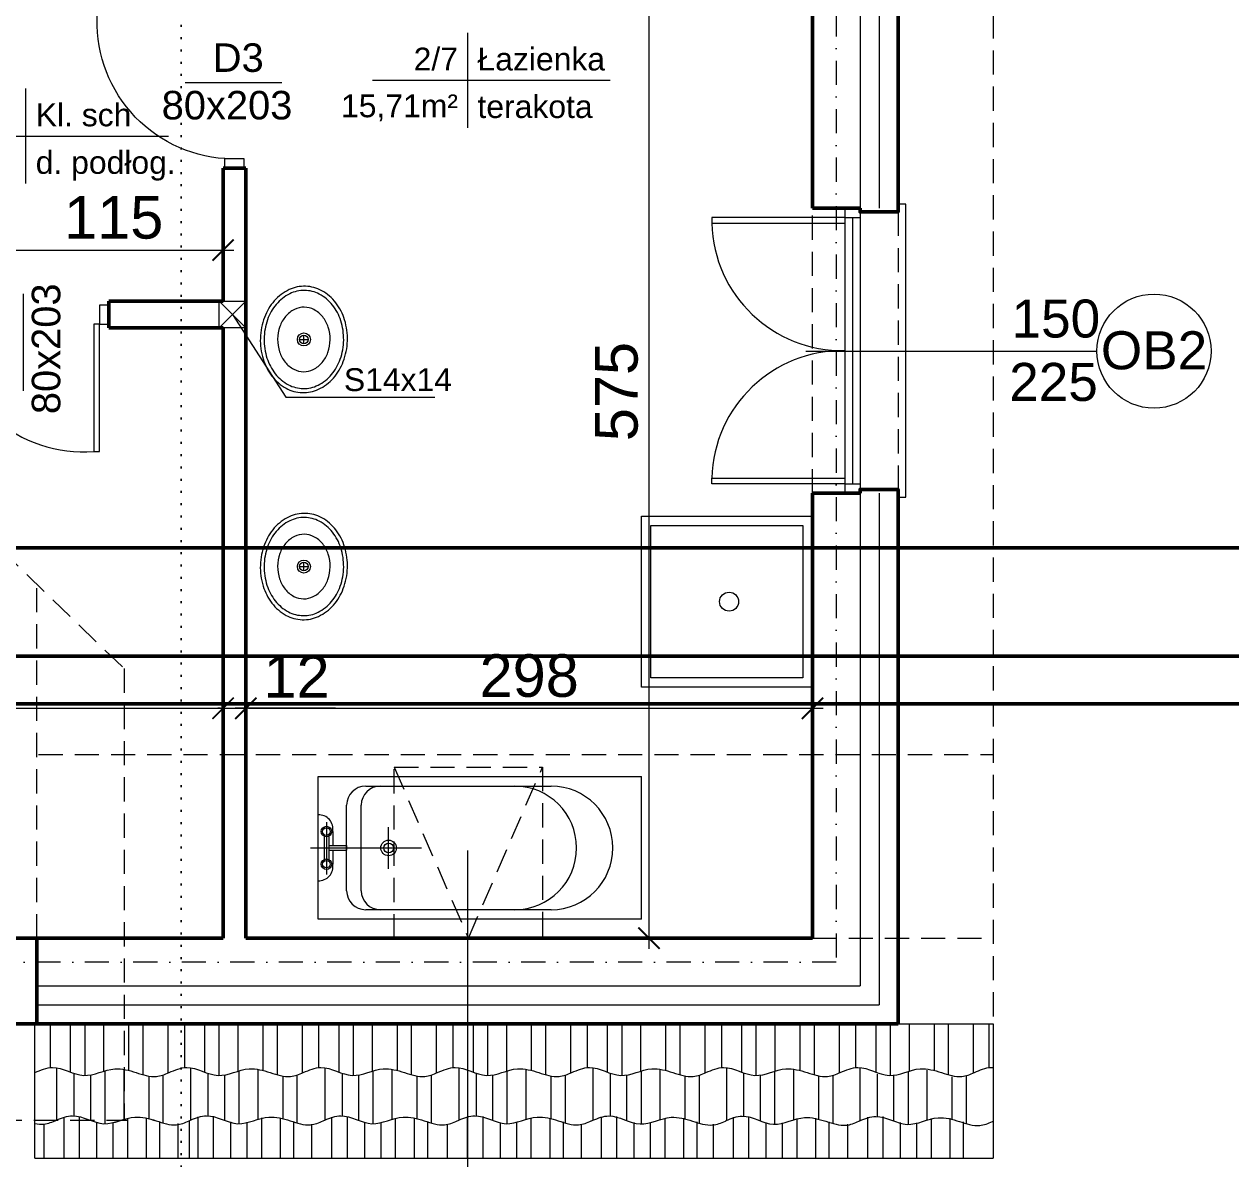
# Model space of a CAD drawing. Header units: millimetres. Extents: x -1610 to 9137, y -6251 to 6358.
# Drawn here: x 3899 to 4533, y -410 to 187 of the extents above; entities that cross this region are included whole.
import ezdxf

# ---------------------------------------------------------------- set-up
doc = ezdxf.new("R2010")
doc.units = ezdxf.units.MM
for name, pattern in [('DASHDOT', [25.4, 12.7, -6.35, 0, -6.35]), ('DASHED', [19.05, 12.7, -6.35]), ('DOT', [6.35, 0, -6.35])]:
    doc.linetypes.add(name, pattern=pattern)
doc.layers.get('0').update_dxf_attribs({"lineweight": 0})
doc.layers.add('A-meble', color=7, linetype='Continuous', lineweight=5, true_color=0x8a8a8a)
for name, color, linetype, lineweight in [('A-murowane', 6, 'Continuous', 50), ('A-osie', 7, 'DASHDOT', 5), ('A-p.widokowa', 5, 'Continuous', 15), ('A-p.widokowa-RefEdit0', 5, 'Continuous', 15), ('A-pod', 5, 'DASHED', 15), ('A-schody', 2, 'Continuous', 0), ('A-stolarka', 1, 'Continuous', 5), ('A-w.ocieplenie', 4, 'BATTING', 5), ('A-wykończenie', 4, 'Continuous', 5), ('A17_OPIS_WARSTW', 32, 'Continuous', 9), ('B-linia przekrojowa', 40, 'DOT', 30), ('B-opis', 7, 'Continuous', 0)]:
    doc.layers.add(name, color=color, linetype=linetype, lineweight=lineweight)
doc.styles.add('APLUS', font='arial.ttf', dxfattribs={"width": 0.6})
doc.styles.get("Standard").update_dxf_attribs({"font": 'arial.ttf'})
doc.linetypes.add('BATTING', pattern='A,0.00254,-2.54,[134,ltypeshp.shx,S=2.54,R=0,X=-2.54,Y=0],-5.08,[134,ltypeshp.shx,S=2.54,R=180,X=2.54,Y=0],-2.54', length=10.16254)
doc.dimstyles.new('PM-100', dxfattribs={"dimscale": 2.8, "dimtxt": 8, "dimasz": 0.5, "dimexe": 0, "dimexo": 0, "dimgap": 2, "dimtad": 1, "dimdec": 1, "dimrnd": 0.1, "dimzin": 13, "dimdsep": 46, "dimtxsty": 'Standard', "dimblk": 'Q', "dimcen": 0, "dimse1": 1, "dimse2": 1, "dimclrd": 256, "dimclre": 251, "dimclrt": 41, "dimadec": 1, "dimazin": 0, "dimtfac": 1, "dimtdec": 1, "dimtix": 1, "dimtmove": 1, "dimatfit": 0, "dimldrblk": 'NONE', "dimfxl": 1, "dimtolj": 1, "dimtzin": 13, "dimlwd": -1, "dimlwe": 0, "dimarcsym": 0})

# ---------------------------------------------------------------- blocks, each defined once
blk = doc.blocks.new('A$C4D3D61A9')
at = {"layer": 'A-stolarka'}
for points in [[(5, 5), (8, 5), (8, 72), (5, 72)], [(0, -5), (5, -5), (5, 5), (0, 5)], [(85, -5), (90, -5), (90, 5), (85, 5)]]:
    blk.add_lwpolyline(points, close=True, dxfattribs=at)
blk.add_arc((13.37, 0.42), 71.78, 3.65788, 94.28711, dxfattribs=at)
blk = doc.blocks.new('A$C2DDC75EF')
at = {"layer": 'B-opis'}
blk.add_line((35, -4.87), (35, 46.1), dxfattribs=at)
at = {"layer": 'B-opis', "insert": (14.39, 9.75), "char_height": 15, "attachment_point": 1, "rotation": 90}
blk.add_mtext_dynamic_manual_height_columns('D3\\P\\pi-26.902;80x203', width=13.1429, gutter_width=12.5, heights=[0], dxfattribs=at)
blk = doc.blocks.new('A$C142B1280')
at = {"layer": 'A-stolarka'}
for p, q in [((-8, 150), (-8, 0)), ((0, 150), (0, 0)), ((-8, 145), (0, 145)), ((-4, 145), (-4, 5)), ((-8, 5), (0, 5))]:
    blk.add_line(p, q, dxfattribs=at)
blk = doc.blocks.new('A$C59F40237')
at = {"layer": 'A-p.widokowa-RefEdit0'}
for p, q in [((8.09, 25.62), (8.09, 2.6)), ((18.66, 25.62), (18.66, 0.25)), ((26.43, -1.54), (26.43, 25.62)), ((36.19, 25.62), (36.19, 0.69)), ((49.51, 1.1), (49.51, 25.62)), ((56.99, -1.18), (56.99, 25.62)), ((70.14, -0.21), (70.14, 25.62))]:
    blk.add_line(p, q, dxfattribs=at)
blk.add_open_spline([(0, 0), (3.09, 1.32), (11.62, 4.97), (25.63, -5.19), (40.3, 3.84), (49.51, 1.1), (53.24, 0), (56.84, -1.19), (62.79, -3.17), (68.4, -1.05), (70.6, 0)], degree=3, knots=[0, 0, 0, 0, 9.666865, 26.644915, 43.34195, 54.677882, 54.677882, 54.677882, 65.547939, 72.653896, 72.653896, 72.653896, 72.653896], dxfattribs=at)
blk = doc.blocks.new('A$C78BC5D11')
at = {"layer": 'A-p.widokowa'}
for p, q in [((0, 27.49), (0, 0)), ((25.54, -1.92), (25.54, 25.93)), ((35.3, 26.66), (35.3, 0.31)), ((9.11, 24.57), (9.11, 2.22)), ((17.77, 23.74), (17.77, -0.13)), ((48.63, 0.73), (48.63, 23.11)), ((56.1, -1.56), (56.1, 23.73))]:
    blk.add_line(p, q, dxfattribs=at)
blk.add_open_spline([(0, 0), (2.8, 1.19), (11.03, 4.38), (24.74, -5.56), (39.41, 3.46), (48.63, 0.73), (52.36, -0.38), (55.95, -1.57), (61.9, -3.55), (67.51, -1.42), (69.71, -0.38), (69.72, -0.37), (69.73, -0.37), (69.74, -0.37), (69.99, -0.24), (70.25, -0.12), (70.5, 0)], degree=3, knots=[73.574951, 73.574951, 73.574951, 73.574951, 82.320761, 99.298811, 115.995846, 127.331778, 127.331778, 127.331778, 138.201835, 145.307792, 145.307792, 145.307792, 145.332598, 145.332598, 145.332598, 146.160665, 146.160665, 146.160665, 146.160665], dxfattribs=at)
blk = doc.blocks.new('A$C3E720E91')
at = {"layer": 'A-p.widokowa'}
for p, q in [((15.37, -18.28), (15.37, 3.22)), ((23.31, 3.57), (23.31, -18.28)), ((32.42, 0.51), (32.42, -18.28)), ((41.08, 0.35), (41.08, -18.41)), ((48.85, -18.28), (48.85, 2.63)), ((58.62, 2.74), (58.62, -18.28)), ((65.61, 0.75), (65.61, -18.28)), ((4.85, -18.27), (4.85, -0.36))]:
    blk.add_line(p, q, dxfattribs=at)
blk = doc.blocks.new('A$C23497A29')
at = {"layer": 'A-p.widokowa'}
for p, q in [((50, 0), (0, 0)), ((0, -70.62), (0, 0)), ((8.09, 0), (8.09, -23.03)), ((18.66, 0), (18.66, -25.38)), ((26.43, -27.17), (26.43, 0)), ((36.19, 0), (36.19, -24.93)), ((49.51, -24.52), (49.51, 0)), ((56.99, -26.81), (56.99, 0)), ((70.14, -25.84), (70.14, 0)), ((501.81, 0), (501.81, -23.03)), ((504, 0), (504, -70.62)), ((15.37, -70.62), (15.37, -49.13)), ((23.31, -48.77), (23.31, -70.62)), ((48.85, -70.62), (48.85, -49.71)), ((58.62, -49.6), (58.62, -70.62)), ((4.85, -70.61), (4.85, -52.7)), ((32.42, -51.83), (32.42, -70.62)), ((41.08, -51.99), (41.08, -70.75)), ((65.61, -51.59), (65.61, -70.62)), ((81.1, -51.03), (81.1, -70.62)), ((0, -70.62), (504, -70.62))]:
    blk.add_line(p, q, dxfattribs=at)
for points, knots in [([(0, -25.62), (3.09, -24.3), (11.62, -20.65), (25.63, -30.81), (40.3, -21.79), (49.51, -24.52), (53.24, -25.62), (56.84, -26.82), (62.79, -28.79), (68.4, -26.67), (70.6, -25.62)], [0, 0, 0, 0, 9.666865, 26.644915, 43.34195, 54.677882, 54.677882, 54.677882, 65.547939, 72.653896, 72.653896, 72.653896, 72.653896]), ([(494.17, -25.62), (496.82, -24.3), (500.24, -22.84), (503.67, -22.97), (504, -22.99)], [0, 0, 0, 0, 9.666865, 10.690457, 10.690457, 10.690457, 10.690457]), ([(0, -52.34), (1.61, -52.68), (5.5, -53.09), (9.25, -51.67), (11.45, -50.62), (11.46, -50.62), (11.47, -50.62), (11.47, -50.61), (11.73, -50.49), (11.99, -50.37), (12.24, -50.25)], [133.300499, 133.300499, 133.300499, 133.300499, 138.201835, 145.307792, 145.307792, 145.307792, 145.332598, 145.332598, 145.332598, 146.160665, 146.160665, 146.160665, 146.160665]), ([(11.45, -50.62), (14.25, -49.44), (22.48, -46.25), (36.19, -56.19), (50.86, -47.16), (60.08, -49.9), (63.81, -51), (67.4, -52.2), (73.35, -54.17), (78.96, -52.05), (81.16, -51), (81.17, -51), (81.18, -50.99), (81.19, -50.99), (81.44, -50.87), (81.7, -50.75), (81.96, -50.62)], [73.574951, 73.574951, 73.574951, 73.574951, 82.320761, 99.298811, 115.995846, 127.331778, 127.331778, 127.331778, 138.201835, 145.307792, 145.307792, 145.307792, 145.332598, 145.332598, 145.332598, 146.160665, 146.160665, 146.160665, 146.160665])]:
    blk.add_open_spline(points, degree=3, knots=knots, dxfattribs=at)
for p in [(70.6, -25.62), (141.19, -25.62), (211.79, -25.62), (282.38, -25.62), (352.98, -25.62), (423.58, -25.62)]:
    blk.add_blockref('A$C59F40237', p, dxfattribs=at)
at = {"layer": 'A-schody'}
for name, p in [('A$C78BC5D11', (11.45, -50.62)), ('A$C78BC5D11', (81.96, -50.62)), ('A$C78BC5D11', (152.46, -50.62)), ('A$C78BC5D11', (222.96, -50.62)), ('A$C78BC5D11', (293.47, -50.75)), ('A$C78BC5D11', (363.68, -50.87)), ('A$C78BC5D11', (433.9, -50.99)), ('A$C3E720E91', (70.47, -52.1)), ('A$C3E720E91', (140.88, -52.34)), ('A$C3E720E91', (212.27, -52.34)), ('A$C3E720E91', (282.59, -52.34)), ('A$C3E720E91', (352, -52.35)), ('A$C3E720E91', (422.66, -52.35))]:
    blk.add_blockref(name, p, dxfattribs=at)
blk = doc.blocks.new('A$C1D237BEF')
at = {"layer": 'A-meble'}
for p, q in [((0, 0), (0, 75)), ((0, 75), (170, 75)), ((25, 70), (122.5, 70)), ((170, 0), (170, 75)), ((15, 15), (15, 60)), ((22.69, 15), (22.69, 60)), ((4.37, 51.07), (4.37, 23.51)), ((7.71, 46.16), (7.71, 38.75)), ((37.06, 26.45), (37.06, 48.46)), ((3.12, 43.64), (3.12, 31.41)), ((5.62, 43.64), (5.62, 31.41)), ((5.62, 38.75), (14.96, 38.75)), ((14.96, 38.75), (14.96, 36.25)), ((-4.08, 37.5), (54.42, 37.5)), ((5.58, 36.25), (14.96, 36.25)), ((7.71, 36.25), (7.71, 28.95)), ((170, 0), (0, 0)), ((122.5, 5), (25, 5))]:
    blk.add_line(p, q, dxfattribs=at)
for centre, radius in [((4.37, 46.1), 2.76), ((4.37, 46.1), 1.99), ((37.06, 37.5), 4.11), ((37.06, 37.5), 2.57), ((4.37, 28.95), 2.76), ((4.37, 28.95), 1.99)]:
    blk.add_circle(centre, radius, dxfattribs=at)
for centre, radius, start, end in [((25, 60), 10, 90, 180), ((32.69, 60), 10, 90, 180), ((103.42, 37.5), 32.5, 270, 90), ((122.5, 37.5), 32.5, 270, 90), ((0.31, 47.41), 7.5, 350.45814, 92.36044), ((0.31, 27.7), 7.5, 267.63956, 9.54186), ((25, 15), 10, 180, 270), ((32.69, 15), 10, 180, 270)]:
    blk.add_arc(centre, radius, start, end, dxfattribs=at)
blk = doc.blocks.new('A$C228138E2')
at = {"layer": 'A-meble'}
for p, q in [((-2.39, -3.11), (2.19, -3.11)), ((-0.1, -5.39), (-0.1, -0.82))]:
    blk.add_line(p, q, dxfattribs=at)
at = {"layer": 'A-meble', "linetype": 'Continuous'}
for points in [[(-1, -31.07, 0.117634), (7.59, -29.32, 0.104469), (15.45, -23.4, 0.090016), (20.64, -14.73, 0.08192), (22.8, -3.85, 0.08192), (21.34, 7.15, 0.090016), (16.73, 16.15, 0.104469), (9.26, 22.55, 0.117634), (0.8, 24.86, 0.117634), (-7.79, 23.1, 0.104469), (-15.65, 17.19, 0.090016), (-20.84, 8.51, 0.08192), (-23, -2.37, 0.08192), (-21.54, -13.37, 0.090016), (-16.93, -22.36, 0.104469), (-9.46, -28.77, 0.117634)], [(-0.46, -28.91, 0.118622), (7.34, -27.15, 0.104678), (14.44, -21.56, 0.089562), (19.03, -13.48, 0.081185), (20.82, -3.4, 0.081185), (19.31, 6.72, 0.089562), (14.95, 14.93, 0.104678), (8.01, 20.71, 0.118622), (0.26, 22.69, 0.118622), (-7.54, 20.93, 0.104678), (-14.64, 15.34, 0.089562), (-19.23, 7.27, 0.081185), (-21.02, -2.81, 0.081185), (-19.51, -12.94, 0.089562), (-15.15, -21.14, 0.104678), (-8.21, -26.93, 0.118622)], [(-0.29, -20.07, 0.118283), (4.85, -18.9, 0.104607), (9.52, -15.21, 0.089718), (12.54, -9.89, 0.081436), (13.7, -3.26, 0.081436), (12.69, 3.39, 0.089718), (9.79, 8.78, 0.104607), (5.21, 12.57, 0.118283), (0.09, 13.86, 0.118283), (-5.05, 12.68, 0.104607), (-9.72, 9, 0.089718), (-12.74, 3.67, 0.081436), (-13.9, -2.95, 0.081436), (-12.89, -9.6, 0.089718), (-9.99, -14.99, 0.104607), (-5.41, -18.78, 0.118283)]]:
    blk.add_lwpolyline(points, format="xyb", close=True, dxfattribs=at)
at = {"layer": 'A-meble'}
for radius in [3.43, 2.29]:
    blk.add_circle((-0.1, -3.11), radius, dxfattribs=at)
blk = doc.blocks.new('A$C7B764E71')
at = {"layer": 'A-meble'}
for points in [[(-90, 0), (-90, 90), (0, 90), (0, 0)], [(-85, 5), (-85, 85), (-5, 85), (-5, 5)]]:
    blk.add_lwpolyline(points, close=True, dxfattribs=at)
blk.add_circle((-43.87, 45), 5, dxfattribs=at)
at = {"layer": 'A-meble', "style": 'APLUS', "width": 0.8, "flags": 9}
blk.add_attdef('ESTCODE', (-90, 90), '', height=0.0213, dxfattribs=at)
blk = doc.blocks.new('A$C7E556D42')
at = {"layer": 'B-linia przekrojowa'}
blk.add_line((-877, -1515.35), (-877, 18.84), dxfattribs=at)
blk = doc.blocks.new('Q')
for p, q in [((0, 8), (0, -8)), ((-4, 0), (4, 0))]:
    blk.add_line(p, q)
at = {"const_width": 0.7}
blk.add_lwpolyline([(4, 4), (-4, -4)], dxfattribs=at)
blk = doc.blocks.new('*D181')
at = {"layer": 'A17_OPIS_WARSTW', "transparency": 16777216}
blk.add_line((4227.32, 279.6), (4227.32, -292.6), dxfattribs=at)
at = {"layer": 'Defpoints', "color": 0, "transparency": 16777216}
for p in [(4313.32, 281), (4227.32, -294), (4313.32, -294)]:
    blk.add_point(p, dxfattribs=at)
at = {"layer": 'A17_OPIS_WARSTW', "transparency": 16777216, "xscale": 1.4, "yscale": 1.4, "zscale": 1.4}
for p, rotation in [((4227.32, 281), 90), ((4227.32, -294), 270)]:
    blk.add_blockref('Q', p, dxfattribs=dict(at, rotation=rotation))
at = {"layer": 'A17_OPIS_WARSTW', "color": 41, "transparency": 16777216, "insert": (4210.33, -6.5), "char_height": 22.4, "attachment_point": 5, "rotation": 90}
blk.add_mtext('\\A1;575', dxfattribs=at)
blk = doc.blocks.new('_None')
blk = doc.blocks.new('*D197')
at = {"layer": 'A17_OPIS_WARSTW', "transparency": 16777216}
blk.add_line((3889.72, 67.92), (4001.92, 67.92), dxfattribs=at)
at = {"layer": 'Defpoints', "color": 0, "transparency": 16777216}
for p in [(3888.32, 156), (4003.32, 67.92), (4003.32, 41)]:
    blk.add_point(p, dxfattribs=at)
at = {"layer": 'A17_OPIS_WARSTW', "transparency": 16777216, "xscale": 1.4, "yscale": 1.4, "zscale": 1.4, "rotation": 180}
blk.add_blockref('Q', (3888.32, 67.92), dxfattribs=at)
at = {"layer": 'A17_OPIS_WARSTW', "transparency": 16777216, "xscale": 1.4, "yscale": 1.4, "zscale": 1.4}
blk.add_blockref('Q', (4003.32, 67.92), dxfattribs=at)
at = {"layer": 'A17_OPIS_WARSTW', "color": 41, "transparency": 16777216, "insert": (3945.82, 84.96), "char_height": 22.4, "attachment_point": 5}
blk.add_mtext('\\A1;115', dxfattribs=at)
blk = doc.blocks.new('*D203')
at = {"layer": 'A17_OPIS_WARSTW', "transparency": 16777216}
blk.add_line((3556.72, -173.07), (4001.92, -173.07), dxfattribs=at)
at = {"layer": 'Defpoints', "color": 0, "transparency": 16777216}
for p in [(3555.32, 27), (4003.32, 27), (4003.32, -173.07)]:
    blk.add_point(p, dxfattribs=at)
at = {"layer": 'A17_OPIS_WARSTW', "transparency": 16777216, "xscale": 1.4, "yscale": 1.4, "zscale": 1.4, "rotation": 180}
blk.add_blockref('Q', (3555.32, -173.07), dxfattribs=at)
at = {"layer": 'A17_OPIS_WARSTW', "transparency": 16777216, "xscale": 1.4, "yscale": 1.4, "zscale": 1.4}
blk.add_blockref('Q', (4003.32, -173.07), dxfattribs=at)
at = {"layer": 'A17_OPIS_WARSTW', "color": 41, "transparency": 16777216, "insert": (3779.32, -156.03), "char_height": 22.4, "attachment_point": 5}
blk.add_mtext('\\A1;448', dxfattribs=at)
blk = doc.blocks.new('*D204')
at = {"layer": 'A17_OPIS_WARSTW', "transparency": 16777216}
for p, q in [((4001.92, -173.07), (4000.52, -173.07)), ((4003.32, -173.07), (4015.32, -173.07)), ((4003.32, -173.07), (4015.32, -173.07)), ((4062.44, -173.07), (4015.32, -173.07)), ((4016.72, -173.07), (4018.12, -173.07))]:
    blk.add_line(p, q, dxfattribs=at)
at = {"layer": 'Defpoints', "color": 0, "transparency": 16777216}
for p in [(4003.32, 27), (4015.32, -173.07), (4015.32, -294)]:
    blk.add_point(p, dxfattribs=at)
at = {"layer": 'A17_OPIS_WARSTW', "transparency": 16777216, "xscale": 1.4, "yscale": 1.4, "zscale": 1.4}
blk.add_blockref('Q', (4003.32, -173.07), dxfattribs=at)
at = {"layer": 'A17_OPIS_WARSTW', "transparency": 16777216, "xscale": 1.4, "yscale": 1.4, "zscale": 1.4, "rotation": 180}
blk.add_blockref('Q', (4015.32, -173.07), dxfattribs=at)
at = {"layer": 'A17_OPIS_WARSTW', "color": 41, "transparency": 16777216, "insert": (4041.96, -156.22), "char_height": 22.4, "attachment_point": 5}
blk.add_mtext('\\A1;12', dxfattribs=at)
blk = doc.blocks.new('*D205')
at = {"layer": 'A17_OPIS_WARSTW', "transparency": 16777216}
blk.add_line((4016.72, -173.07), (4311.92, -173.07), dxfattribs=at)
at = {"layer": 'Defpoints', "color": 0, "transparency": 16777216}
for p in [(4313.32, -173.07), (4015.32, -294), (4313.32, -294)]:
    blk.add_point(p, dxfattribs=at)
at = {"layer": 'A17_OPIS_WARSTW', "transparency": 16777216, "xscale": 1.4, "yscale": 1.4, "zscale": 1.4, "rotation": 180}
blk.add_blockref('Q', (4015.32, -173.07), dxfattribs=at)
at = {"layer": 'A17_OPIS_WARSTW', "transparency": 16777216, "xscale": 1.4, "yscale": 1.4, "zscale": 1.4}
blk.add_blockref('Q', (4313.32, -173.07), dxfattribs=at)
at = {"layer": 'A17_OPIS_WARSTW', "color": 41, "transparency": 16777216, "insert": (4164.32, -156.03), "char_height": 22.4, "attachment_point": 5}
blk.add_mtext('\\A1;298', dxfattribs=at)
blk = doc.blocks.new('A$C0FE335D2')
at = {"layer": 'A-p.widokowa'}
for p, q in [((0, 0), (14, -14)), ((0, -14), (14, 0))]:
    blk.add_line(p, q, dxfattribs=at)
blk.add_lwpolyline([(0, 0), (14, 0), (14, -14), (0, -14), (0, 0)], dxfattribs=at)
blk = doc.blocks.new('*D221')
at = {"layer": 'A17_OPIS_WARSTW', "transparency": 16777216}
blk.add_line((3799.72, -650.15), (3903.92, -650.15), dxfattribs=at)
at = {"layer": 'Defpoints', "color": 0, "transparency": 16777216}
for p in [(3798.32, -319), (3905.32, -339), (3905.32, -650.15)]:
    blk.add_point(p, dxfattribs=at)
at = {"layer": 'A17_OPIS_WARSTW', "transparency": 16777216, "xscale": 1.4, "yscale": 1.4, "zscale": 1.4, "rotation": 180}
blk.add_blockref('Q', (3798.32, -650.15), dxfattribs=at)
at = {"layer": 'A17_OPIS_WARSTW', "transparency": 16777216, "xscale": 1.4, "yscale": 1.4, "zscale": 1.4}
blk.add_blockref('Q', (3905.32, -650.15), dxfattribs=at)
at = {"layer": 'A17_OPIS_WARSTW', "color": 41, "transparency": 16777216, "insert": (3851.82, -633.11), "char_height": 22.4, "attachment_point": 5}
blk.add_mtext('\\A1;107', dxfattribs=at)
blk = doc.blocks.new('*D222')
at = {"layer": 'A17_OPIS_WARSTW', "transparency": 16777216}
blk.add_line((3906.72, -650.15), (4356.92, -650.15), dxfattribs=at)
at = {"layer": 'Defpoints', "color": 0, "transparency": 16777216}
for p in [(3905.32, -339), (4358.32, -339), (4358.32, -650.15)]:
    blk.add_point(p, dxfattribs=at)
at = {"layer": 'A17_OPIS_WARSTW', "transparency": 16777216, "xscale": 1.4, "yscale": 1.4, "zscale": 1.4, "rotation": 180}
blk.add_blockref('Q', (3905.32, -650.15), dxfattribs=at)
at = {"layer": 'A17_OPIS_WARSTW', "transparency": 16777216, "xscale": 1.4, "yscale": 1.4, "zscale": 1.4}
blk.add_blockref('Q', (4358.32, -650.15), dxfattribs=at)
at = {"layer": 'A17_OPIS_WARSTW', "color": 41, "transparency": 16777216, "insert": (4131.82, -633.11), "char_height": 22.4, "attachment_point": 5}
blk.add_mtext('\\A1;453', dxfattribs=at)
blk = doc.blocks.new('*D224')
at = {"layer": 'A17_OPIS_WARSTW', "transparency": 16777216}
blk.add_line((3092.22, -700.15), (4324.42, -700.15), dxfattribs=at)
at = {"layer": 'Defpoints', "color": 0, "transparency": 16777216}
for p in [(3090.82, -306.5), (4325.82, -306.5), (4325.82, -700.15)]:
    blk.add_point(p, dxfattribs=at)
at = {"layer": 'A17_OPIS_WARSTW', "transparency": 16777216, "xscale": 1.4, "yscale": 1.4, "zscale": 1.4, "rotation": 180}
blk.add_blockref('Q', (3090.82, -700.15), dxfattribs=at)
at = {"layer": 'A17_OPIS_WARSTW', "transparency": 16777216, "xscale": 1.4, "yscale": 1.4, "zscale": 1.4}
blk.add_blockref('Q', (4325.82, -700.15), dxfattribs=at)
at = {"layer": 'A17_OPIS_WARSTW', "color": 41, "transparency": 16777216, "insert": (3708.32, -683.11), "char_height": 22.4, "attachment_point": 5}
blk.add_mtext('\\A1;1235', dxfattribs=at)
blk = doc.blocks.new('*D225')
at = {"layer": 'A17_OPIS_WARSTW', "transparency": 16777216}
for p, q in [((4324.42, -700.15), (4323.02, -700.15)), ((4325.82, -700.15), (4358.32, -700.15)), ((4325.82, -700.15), (4358.32, -700.15)), ((4444.09, -700.15), (4358.32, -700.15)), ((4359.72, -700.15), (4361.12, -700.15))]:
    blk.add_line(p, q, dxfattribs=at)
at = {"layer": 'Defpoints', "color": 0, "transparency": 16777216}
for p in [(4325.82, -306.5), (4358.32, -339), (4358.32, -700.15)]:
    blk.add_point(p, dxfattribs=at)
at = {"layer": 'A17_OPIS_WARSTW', "transparency": 16777216, "xscale": 1.4, "yscale": 1.4, "zscale": 1.4}
blk.add_blockref('Q', (4325.82, -700.15), dxfattribs=at)
at = {"layer": 'A17_OPIS_WARSTW', "transparency": 16777216, "xscale": 1.4, "yscale": 1.4, "zscale": 1.4, "rotation": 180}
blk.add_blockref('Q', (4358.32, -700.15), dxfattribs=at)
at = {"layer": 'A17_OPIS_WARSTW', "color": 41, "transparency": 16777216, "insert": (4409.32, -683.11), "char_height": 22.4, "attachment_point": 5}
blk.add_mtext('\\A1;32.5', dxfattribs=at)
blk = doc.blocks.new('*D228')
at = {"layer": 'A17_OPIS_WARSTW', "transparency": 16777216}
blk.add_line((3104.72, -750.15), (4311.92, -750.15), dxfattribs=at)
at = {"layer": 'Defpoints', "color": 0, "transparency": 16777216}
for p in [(3103.32, -294), (4313.32, -294), (4313.32, -750.15)]:
    blk.add_point(p, dxfattribs=at)
at = {"layer": 'A17_OPIS_WARSTW', "transparency": 16777216, "xscale": 1.4, "yscale": 1.4, "zscale": 1.4, "rotation": 180}
blk.add_blockref('Q', (3103.32, -750.15), dxfattribs=at)
at = {"layer": 'A17_OPIS_WARSTW', "transparency": 16777216, "xscale": 1.4, "yscale": 1.4, "zscale": 1.4}
blk.add_blockref('Q', (4313.32, -750.15), dxfattribs=at)
at = {"layer": 'A17_OPIS_WARSTW', "color": 41, "transparency": 16777216, "insert": (3708.32, -733.11), "char_height": 22.4, "attachment_point": 5}
blk.add_mtext('\\A1;1210', dxfattribs=at)
blk = doc.blocks.new('*D229')
at = {"layer": 'A17_OPIS_WARSTW', "transparency": 16777216}
for p, q in [((4311.92, -750.15), (4310.52, -750.15)), ((4313.32, -750.15), (4338.32, -750.15)), ((4339.72, -750.15), (4341.12, -750.15))]:
    blk.add_line(p, q, dxfattribs=at)
at = {"layer": 'Defpoints', "color": 0, "transparency": 16777216}
for p in [(4313.32, -294), (4338.32, -319), (4338.32, -750.15)]:
    blk.add_point(p, dxfattribs=at)
at = {"layer": 'A17_OPIS_WARSTW', "transparency": 16777216, "xscale": 1.4, "yscale": 1.4, "zscale": 1.4}
blk.add_blockref('Q', (4313.32, -750.15), dxfattribs=at)
at = {"layer": 'A17_OPIS_WARSTW', "transparency": 16777216, "xscale": 1.4, "yscale": 1.4, "zscale": 1.4, "rotation": 180}
blk.add_blockref('Q', (4338.32, -750.15), dxfattribs=at)
at = {"layer": 'A17_OPIS_WARSTW', "color": 41, "transparency": 16777216, "insert": (4325.82, -733.11), "char_height": 22.4, "attachment_point": 5}
blk.add_mtext('\\A1;25', dxfattribs=at)
blk = doc.blocks.new('*D230')
at = {"layer": 'A17_OPIS_WARSTW', "transparency": 16777216}
for p, q in [((4336.92, -750.15), (4335.52, -750.15)), ((4338.32, -750.15), (4358.32, -750.15)), ((4338.32, -750.15), (4358.32, -750.15)), ((4442.61, -750.15), (4358.32, -750.15)), ((4359.72, -750.15), (4361.12, -750.15))]:
    blk.add_line(p, q, dxfattribs=at)
at = {"layer": 'Defpoints', "color": 0, "transparency": 16777216}
for p in [(4338.32, -319), (4358.32, -339), (4358.32, -750.15)]:
    blk.add_point(p, dxfattribs=at)
at = {"layer": 'A17_OPIS_WARSTW', "transparency": 16777216, "xscale": 1.4, "yscale": 1.4, "zscale": 1.4}
blk.add_blockref('Q', (4338.32, -750.15), dxfattribs=at)
at = {"layer": 'A17_OPIS_WARSTW', "transparency": 16777216, "xscale": 1.4, "yscale": 1.4, "zscale": 1.4, "rotation": 180}
blk.add_blockref('Q', (4358.32, -750.15), dxfattribs=at)
at = {"layer": 'A17_OPIS_WARSTW', "color": 41, "transparency": 16777216, "insert": (4420.82, -733.11), "char_height": 22.4, "attachment_point": 5}
blk.add_mtext('\\A1;20', dxfattribs=at)
blk = doc.blocks.new('*D232')
at = {"layer": 'A17_OPIS_WARSTW', "transparency": 16777216}
blk.add_line((3512.72, -800.15), (3903.92, -800.15), dxfattribs=at)
at = {"layer": 'Defpoints', "color": 0, "transparency": 16777216}
for p in [(3511.32, -294), (3905.32, -294), (3905.32, -800.15)]:
    blk.add_point(p, dxfattribs=at)
at = {"layer": 'A17_OPIS_WARSTW', "transparency": 16777216, "xscale": 1.4, "yscale": 1.4, "zscale": 1.4, "rotation": 180}
blk.add_blockref('Q', (3511.32, -800.15), dxfattribs=at)
at = {"layer": 'A17_OPIS_WARSTW', "transparency": 16777216, "xscale": 1.4, "yscale": 1.4, "zscale": 1.4}
blk.add_blockref('Q', (3905.32, -800.15), dxfattribs=at)
at = {"layer": 'A17_OPIS_WARSTW', "color": 41, "transparency": 16777216, "insert": (3708.32, -783.11), "char_height": 22.4, "attachment_point": 5}
blk.add_mtext('\\A1;394', dxfattribs=at)
blk = doc.blocks.new('*D233')
at = {"layer": 'A17_OPIS_WARSTW', "transparency": 16777216}
blk.add_line((3906.72, -800.15), (4356.92, -800.15), dxfattribs=at)
at = {"layer": 'Defpoints', "color": 0, "transparency": 16777216}
for p in [(3905.32, -294), (4358.32, -339), (4358.32, -800.15)]:
    blk.add_point(p, dxfattribs=at)
at = {"layer": 'A17_OPIS_WARSTW', "transparency": 16777216, "xscale": 1.4, "yscale": 1.4, "zscale": 1.4, "rotation": 180}
blk.add_blockref('Q', (3905.32, -800.15), dxfattribs=at)
at = {"layer": 'A17_OPIS_WARSTW', "transparency": 16777216, "xscale": 1.4, "yscale": 1.4, "zscale": 1.4}
blk.add_blockref('Q', (4358.32, -800.15), dxfattribs=at)
at = {"layer": 'A17_OPIS_WARSTW', "color": 41, "transparency": 16777216, "insert": (4131.82, -783.11), "char_height": 22.4, "attachment_point": 5}
blk.add_mtext('\\A1;453', dxfattribs=at)
blk = doc.blocks.new('*D234')
at = {"layer": 'A17_OPIS_WARSTW', "transparency": 16777216}
blk.add_line((3059.72, -850.15), (4356.92, -850.15), dxfattribs=at)
at = {"layer": 'Defpoints', "color": 0, "transparency": 16777216}
for p in [(3058.32, -319), (4358.32, -319), (4358.32, -850.15)]:
    blk.add_point(p, dxfattribs=at)
at = {"layer": 'A17_OPIS_WARSTW', "transparency": 16777216, "xscale": 1.4, "yscale": 1.4, "zscale": 1.4, "rotation": 180}
blk.add_blockref('Q', (3058.32, -850.15), dxfattribs=at)
at = {"layer": 'A17_OPIS_WARSTW', "transparency": 16777216, "xscale": 1.4, "yscale": 1.4, "zscale": 1.4}
blk.add_blockref('Q', (4358.32, -850.15), dxfattribs=at)
at = {"layer": 'A17_OPIS_WARSTW', "color": 41, "transparency": 16777216, "insert": (3708.32, -833.11), "char_height": 22.4, "attachment_point": 5}
blk.add_mtext('\\A1;1300', dxfattribs=at)
blk = doc.blocks.new('*D251')
at = {"layer": 'A17_OPIS_WARSTW', "transparency": 16777216}
blk.add_line((4929.63, -337.6), (4929.63, 759.6), dxfattribs=at)
at = {"layer": 'Defpoints', "color": 0, "transparency": 16777216}
for p in [(4358.81, 761), (4929.63, 761), (4358.32, -339)]:
    blk.add_point(p, dxfattribs=at)
at = {"layer": 'A17_OPIS_WARSTW', "transparency": 16777216, "xscale": 1.4, "yscale": 1.4, "zscale": 1.4}
for p, rotation in [((4929.63, 761), 90), ((4929.63, -339), 270)]:
    blk.add_blockref('Q', p, dxfattribs=dict(at, rotation=rotation))
at = {"layer": 'A17_OPIS_WARSTW', "color": 41, "transparency": 16777216, "insert": (4912.6, 211), "char_height": 22.4, "attachment_point": 5, "rotation": 90}
blk.add_mtext('\\A1;1100', dxfattribs=at)
blk = doc.blocks.new('*D252')
at = {"layer": 'A17_OPIS_WARSTW', "transparency": 16777216}
blk.add_line((4781.69, -337.6), (4781.69, -61.4), dxfattribs=at)
at = {"layer": 'Defpoints', "color": 0, "transparency": 16777216}
for p in [(4325.82, -60), (4781.69, -60), (4358.32, -339)]:
    blk.add_point(p, dxfattribs=at)
at = {"layer": 'A17_OPIS_WARSTW', "transparency": 16777216, "xscale": 1.4, "yscale": 1.4, "zscale": 1.4}
for p, rotation in [((4781.69, -60), 90), ((4781.69, -339), 270)]:
    blk.add_blockref('Q', p, dxfattribs=dict(at, rotation=rotation))
at = {"layer": 'A17_OPIS_WARSTW', "color": 41, "transparency": 16777216, "insert": (4764.65, -199.5), "char_height": 22.4, "attachment_point": 5, "rotation": 90}
blk.add_mtext('\\A1;279', dxfattribs=at)
blk = doc.blocks.new('*D253')
at = {"layer": 'A17_OPIS_WARSTW', "transparency": 16777216}
blk.add_line((4781.69, -58.6), (4781.69, 324.6), dxfattribs=at)
at = {"layer": 'Defpoints', "color": 0, "transparency": 16777216}
for p in [(4325.82, 326), (4781.69, 326), (4325.82, -60)]:
    blk.add_point(p, dxfattribs=at)
at = {"layer": 'A17_OPIS_WARSTW', "transparency": 16777216, "xscale": 1.4, "yscale": 1.4, "zscale": 1.4}
for p, rotation in [((4781.69, 326), 90), ((4781.69, -60), 270)]:
    blk.add_blockref('Q', p, dxfattribs=dict(at, rotation=rotation))
at = {"layer": 'A17_OPIS_WARSTW', "color": 41, "transparency": 16777216, "insert": (4764.64, 133), "char_height": 22.4, "attachment_point": 5, "rotation": 90}
blk.add_mtext('\\A1;386', dxfattribs=at)
blk = doc.blocks.new('*D256')
at = {"layer": 'A17_OPIS_WARSTW', "transparency": 16777216}
for p, q in [((4831.69, -305.1), (4831.69, -303.7)), ((4831.69, -339), (4831.69, -306.5)), ((4831.69, -339), (4831.69, -306.5)), ((4831.69, -420.89), (4831.69, -339)), ((4831.69, -340.4), (4831.69, -341.8))]:
    blk.add_line(p, q, dxfattribs=at)
at = {"layer": 'Defpoints', "color": 0, "transparency": 16777216}
for p in [(4325.82, -306.5), (4831.69, -306.5), (4358.32, -339)]:
    blk.add_point(p, dxfattribs=at)
at = {"layer": 'A17_OPIS_WARSTW', "transparency": 16777216, "xscale": 1.4, "yscale": 1.4, "zscale": 1.4}
for p, rotation in [((4831.69, -306.5), 270), ((4831.69, -339), 90)]:
    blk.add_blockref('Q', p, dxfattribs=dict(at, rotation=rotation))
at = {"layer": 'A17_OPIS_WARSTW', "color": 41, "transparency": 16777216, "insert": (4814.64, -386.12), "char_height": 22.4, "attachment_point": 5, "rotation": 90}
blk.add_mtext('\\A1;32.5', dxfattribs=at)
blk = doc.blocks.new('*D257')
at = {"layer": 'A17_OPIS_WARSTW', "transparency": 16777216}
blk.add_line((4831.69, -305.1), (4831.69, 727.1), dxfattribs=at)
at = {"layer": 'Defpoints', "color": 0, "transparency": 16777216}
for p in [(4325.82, 728.5), (4831.69, 728.5), (4325.82, -306.5)]:
    blk.add_point(p, dxfattribs=at)
at = {"layer": 'A17_OPIS_WARSTW', "transparency": 16777216, "xscale": 1.4, "yscale": 1.4, "zscale": 1.4}
for p, rotation in [((4831.69, 728.5), 90), ((4831.69, -306.5), 270)]:
    blk.add_blockref('Q', p, dxfattribs=dict(at, rotation=rotation))
at = {"layer": 'A17_OPIS_WARSTW', "color": 41, "transparency": 16777216, "insert": (4814.64, 211), "char_height": 22.4, "attachment_point": 5, "rotation": 90}
blk.add_mtext('\\A1;1035', dxfattribs=at)
blk = doc.blocks.new('*D259')
at = {"layer": 'A17_OPIS_WARSTW', "transparency": 16777216}
for p, q in [((4881.69, -317.6), (4881.69, -316.2)), ((4881.69, -339), (4881.69, -319)), ((4881.69, -339), (4881.69, -319)), ((4881.69, -411.32), (4881.69, -339)), ((4881.69, -340.4), (4881.69, -341.8))]:
    blk.add_line(p, q, dxfattribs=at)
at = {"layer": 'Defpoints', "color": 0, "transparency": 16777216}
for p in [(4338.32, -319), (4881.69, -319), (4358.32, -339)]:
    blk.add_point(p, dxfattribs=at)
at = {"layer": 'A17_OPIS_WARSTW', "transparency": 16777216, "xscale": 1.4, "yscale": 1.4, "zscale": 1.4}
for p, rotation in [((4881.69, -319), 270), ((4881.69, -339), 90)]:
    blk.add_blockref('Q', p, dxfattribs=dict(at, rotation=rotation))
at = {"layer": 'A17_OPIS_WARSTW', "color": 41, "transparency": 16777216, "insert": (4864.65, -389.53), "char_height": 22.4, "attachment_point": 5, "rotation": 90}
blk.add_mtext('\\A1;20', dxfattribs=at)
blk = doc.blocks.new('*D260')
at = {"layer": 'A17_OPIS_WARSTW', "transparency": 16777216}
for p, q in [((4881.69, -292.6), (4881.69, -291.2)), ((4881.69, -319), (4881.69, -294)), ((4881.69, -320.4), (4881.69, -321.8))]:
    blk.add_line(p, q, dxfattribs=at)
at = {"layer": 'Defpoints', "color": 0, "transparency": 16777216}
for p in [(4313.32, -294), (4881.69, -294), (4338.32, -319)]:
    blk.add_point(p, dxfattribs=at)
at = {"layer": 'A17_OPIS_WARSTW', "transparency": 16777216, "xscale": 1.4, "yscale": 1.4, "zscale": 1.4}
for p, rotation in [((4881.69, -294), 270), ((4881.69, -319), 90)]:
    blk.add_blockref('Q', p, dxfattribs=dict(at, rotation=rotation))
at = {"layer": 'A17_OPIS_WARSTW', "color": 41, "transparency": 16777216, "insert": (4864.65, -306.5), "char_height": 22.4, "attachment_point": 5, "rotation": 90}
blk.add_mtext('\\A1;25', dxfattribs=at)
blk = doc.blocks.new('*D261')
at = {"layer": 'A17_OPIS_WARSTW', "transparency": 16777216}
blk.add_line((4881.69, -292.6), (4881.69, 279.6), dxfattribs=at)
at = {"layer": 'Defpoints', "color": 0, "transparency": 16777216}
for p in [(4313.32, 281), (4881.69, 281), (4313.32, -294)]:
    blk.add_point(p, dxfattribs=at)
at = {"layer": 'A17_OPIS_WARSTW', "transparency": 16777216, "xscale": 1.4, "yscale": 1.4, "zscale": 1.4}
for p, rotation in [((4881.69, 281), 90), ((4881.69, -294), 270)]:
    blk.add_blockref('Q', p, dxfattribs=dict(at, rotation=rotation))
at = {"layer": 'A17_OPIS_WARSTW', "color": 41, "transparency": 16777216, "insert": (4864.7, -6.5), "char_height": 22.4, "attachment_point": 5, "rotation": 90}
blk.add_mtext('\\A1;575', dxfattribs=at)

msp = doc.modelspace()

# ---------------------------------------------------------------- linework, layer by layer
at = {"layer": 'A-murowane'}
for p, q in [((4313.32, 281), (4313.32, 90)), ((4003.32, 111), (4015.32, 111)), ((4003.32, 111), (4003.32, 41)), ((4015.32, 111), (4015.32, -294)), ((4313.32, 90), (4338.32, 90)), ((3943.32, 41), (3943.32, 27)), ((3943.32, 41), (4003.32, 41)), ((3943.32, 27), (4003.32, 27)), ((4003.32, 27), (4003.32, -294)), ((4313.32, -60), (4338.32, -60)), ((4313.32, -60), (4313.32, -294)), ((3798.32, -294), (4003.32, -294)), ((3905.32, -339), (3905.32, -294)), ((4015.32, -294), (4313.32, -294))]:
    msp.add_line(p, q, dxfattribs=at)
for p in [(3122.32, -88.74), (3122.32, -145.74), (3122.32, -170.74)]:
    msp.add_xline(p, (1, 0), dxfattribs=at)
for points in [[(4338.32, 90), (4338.32, 88), (4358.32, 88), (4358.32, 328)], [(4338.32, -60), (4338.32, -58), (4358.32, -58), (4358.32, -339)], [(3798.32, -319), (3796.32, -319), (3796.32, -339), (4358.32, -339)]]:
    msp.add_lwpolyline(points, dxfattribs=at)
at = {"layer": 'A-osie'}
for p, q in [((4325.82, 728.5), (4325.82, -306.5)), ((4325.82, -306.5), (3090.82, -306.5))]:
    msp.add_line(p, q, dxfattribs=at)
at = {"layer": 'A-p.widokowa'}
msp.add_line((4358.32, -339), (4408.32, -339), dxfattribs=at)
msp.add_lwpolyline([(4358.32, -58), (4358.32, -62), (4362.32, -62), (4362.32, 88), (4362.32, 92), (4358.32, 92)], dxfattribs=at)
at = {"layer": 'A-pod'}
for p, q in [((4408.32, 211), (4408.32, -339)), ((4313.32, -60), (4313.32, 90)), ((3708.32, 82.54), (3951.32, -152.23)), ((4358.32, 88), (4358.32, -58)), ((3905.32, -294), (3905.32, -107.79)), ((3951.32, -152.23), (3951.32, -389.63)), ((3906.32, -197.31), (4408.32, -197.31)), ((4313.32, -294), (4408.32, -294)), ((3465.73, -389.63), (3952.97, -389.63))]:
    msp.add_line(p, q, dxfattribs=at)
msp.add_lwpolyline([(4171.32, -204), (4171.32, -294), (4093.32, -294), (4093.32, -204)], close=True, dxfattribs=at)
msp.add_lwpolyline([(4093.32, -204), (4132.32, -294), (4171.32, -204)], dxfattribs=at)
at = {"layer": 'A-stolarka'}
for points in [[(4330.32, 85), (4260.32, 85), (4260.32, 82), (4330.32, 82)], [(4330.32, -55), (4260.32, -55), (4260.32, -52), (4330.32, -52)]]:
    msp.add_lwpolyline(points, dxfattribs=at)
for centre, start, end in [((4329.15, 83.84), 181.52981, 270.9791), ((4329.15, -53.84), 89.0209, 178.47019)]:
    msp.add_arc(centre, 68.85, start, end, dxfattribs=at)
at = {"layer": 'A-w.ocieplenie'}
for p, q in [((4348.32, 326), (4348.32, 90)), ((4348.32, -60), (4348.32, -329)), ((3905.32, -329), (4348.32, -329))]:
    msp.add_line(p, q, dxfattribs=at)
at = {"layer": 'A-wykończenie'}
for p, q in [((4338.32, 326), (4338.32, 90)), ((4338.32, -60), (4338.32, -319)), ((3905.32, -319), (4338.32, -319))]:
    msp.add_line(p, q, dxfattribs=at)
at = {"layer": 'B-opis'}
for p, q in [((4131.99, 132.2), (4131.99, 182.2)), ((3899.67, 102.85), (3899.67, 152.85)), ((4081.99, 157.2), (4206.99, 157.2)), ((3849.67, 127.85), (3974.67, 127.85)), ((4309.87, 14.76), (4462.92, 14.76)), ((4131.94, -247.92), (4131.97, -486.72))]:
    msp.add_line(p, q, dxfattribs=at)
msp.add_lwpolyline([(4008.32, 34), (4036.28, -9.46), (4114.76, -9.46)], dxfattribs=at)
msp.add_circle((4492.92, 14.76), 30, dxfattribs=at)

# ---------------------------------------------------------------- block references
at = {"layer": 'A-schody'}
for name, p in [('A$C142B1280', (4338.32, -60)), ('A$C228138E2', (4045.93, 24)), ('A$C228138E2', (4045.93, -95.42)), ('A$C7B764E71', (4313.32, -162)), ('A$C1D237BEF', (4053.32, -284)), ('A$C23497A29', (3904.32, -339))]:
    msp.add_blockref(name, p, dxfattribs=at)
at = {"layer": 'A-stolarka', "xscale": -1, "rotation": 90}
msp.add_blockref('A$C4D3D61A9', (4009.32, 201), dxfattribs=at)
at = {"layer": 'A-stolarka'}
for name, p, rotation in [('A$C2DDC75EF', (3988.18, 191), 270), ('A$C4D3D61A9', (3943.32, 34), 180)]:
    msp.add_blockref(name, p, dxfattribs=dict(at, rotation=rotation))
msp.add_blockref('A$C2DDC75EF', (3863.32, -1.23), dxfattribs=at)
at = {"layer": 'A17_OPIS_WARSTW'}
msp.add_blockref('A$C0FE335D2', (4001.32, 41), dxfattribs=at)
at = {"layer": 'B-linia przekrojowa'}
msp.add_blockref('A$C7E556D42', (4858.32, 1011), dxfattribs=at)

# ---------------------------------------------------------------- texts
at = {"layer": 'B-opis'}
for s, width, insert, char_height, attachment_point in [('2/7', 87.8944, (4126.86, 174.35), 12, 3), ('Łazienka', 87.8944, (4137.12, 174.35), 12, 1), ('15,71m²', 87.8944, (4126.86, 149.75), 12, 3), ('terakota', 87.8944, (4137.12, 149.35), 12, 1), ('Kl. sch', 87.8944, (3904.8, 144.99), 12, 1), ('d. podłog.', 87.8944, (3904.8, 119.99), 12, 1), ('\\pi-14.547;150\\P\\pi-15.768;225', 13.1429, (4432.54, -11.73), 20, 7), ('OB2', 13.1429, (4520.89, 25.2), 20, 3), ('S14x14', 77.0223, (4066.87, 5.76), 12, 1)]:
    msp.add_mtext_dynamic_manual_height_columns(s, width=width, gutter_width=12.5, heights=[0], dxfattribs=dict(at, insert=insert, char_height=char_height, attachment_point=attachment_point))

# ---------------------------------------------------------------- dimensions: what is measured, and where the dimension line sits
at = {"layer": 'A17_OPIS_WARSTW'}
for base, p1, p2, picture, middle in [((4929.63, 761), (4358.32, -339), (4358.81, 761), '*D251', (4912.6, 211)), ((4831.69, 728.5), (4325.82, -306.5), (4325.82, 728.5), '*D257', (4814.64, 211)), ((4781.69, 326), (4325.82, -60), (4325.82, 326), '*D253', (4764.64, 133)), ((4227.32, -294), (4313.32, 281), (4313.32, -294), '*D181', (4210.33, -6.5)), ((4881.69, 281), (4313.32, -294), (4313.32, 281), '*D261', (4864.7, -6.5)), ((4781.69, -60), (4358.32, -339), (4325.82, -60), '*D252', (4764.65, -199.5)), ((4881.69, -294), (4338.32, -319), (4313.32, -294), '*D260', (4864.65, -306.5))]:
    dim = msp.add_linear_dim(base=base, p1=p1, p2=p2, angle=90, dimstyle='PM-100', dxfattribs=at)
    dim.commit()
    dim.dimension.update_dxf_attribs({"geometry": picture, "text_midpoint": middle})
for base, p1, p2, picture, middle in [((4003.32, 67.92), (3888.32, 156), (4003.32, 41), '*D197', (3945.82, 84.96)), ((4003.32, -173.07), (3555.32, 27), (4003.32, 27), '*D203', (3779.32, -156.03)), ((4313.32, -173.07), (4015.32, -294), (4313.32, -294), '*D205', (4164.32, -156.03)), ((4313.32, -750.15), (3103.32, -294), (4313.32, -294), '*D228', (3708.32, -733.11)), ((3905.32, -800.15), (3511.32, -294), (3905.32, -294), '*D232', (3708.32, -783.11)), ((4358.32, -800.15), (3905.32, -294), (4358.32, -339), '*D233', (4131.82, -783.11)), ((4338.32, -750.15), (4313.32, -294), (4338.32, -319), '*D229', (4325.82, -733.11)), ((4325.82, -700.15), (3090.82, -306.5), (4325.82, -306.5), '*D224', (3708.32, -683.11)), ((4358.32, -850.15), (3058.32, -319), (4358.32, -319), '*D234', (3708.32, -833.11)), ((3905.32, -650.15), (3798.32, -319), (3905.32, -339), '*D221', (3851.82, -633.11)), ((4358.32, -650.15), (3905.32, -339), (4358.32, -339), '*D222', (4131.82, -633.11))]:
    dim = msp.add_linear_dim(base=base, p1=p1, p2=p2, dimstyle='PM-100', dxfattribs=at)
    dim.commit()
    dim.dimension.update_dxf_attribs({"geometry": picture, "text_midpoint": middle})
for base, p1, p2, picture, middle in [((4015.32, -173.07), (4003.32, 27), (4015.32, -294), '*D204', (4041.96, -165.03)), ((4358.32, -700.15), (4325.82, -306.5), (4358.32, -339), '*D225', (4409.32, -702.87)), ((4358.32, -750.15), (4338.32, -319), (4358.32, -339), '*D230', (4420.82, -752.32))]:
    dim = msp.add_linear_dim(base=base, p1=p1, p2=p2, dimstyle='PM-100', dxfattribs=at)
    dim.commit()
    dim.dimension.update_dxf_attribs({"geometry": picture, "text_midpoint": middle, "dimtype": 160})
for base, p2, picture, middle in [((4831.69, -306.5), (4325.82, -306.5), '*D256', (4827.37, -386.12)), ((4881.69, -319), (4338.32, -319), '*D259', (4873.49, -389.53))]:
    dim = msp.add_linear_dim(base=base, p1=(4358.32, -339), p2=p2, angle=90, dimstyle='PM-100', dxfattribs=at)
    dim.commit()
    dim.dimension.update_dxf_attribs({"geometry": picture, "text_midpoint": middle, "dimtype": 160})

doc.saveas('drawing.dxf')
